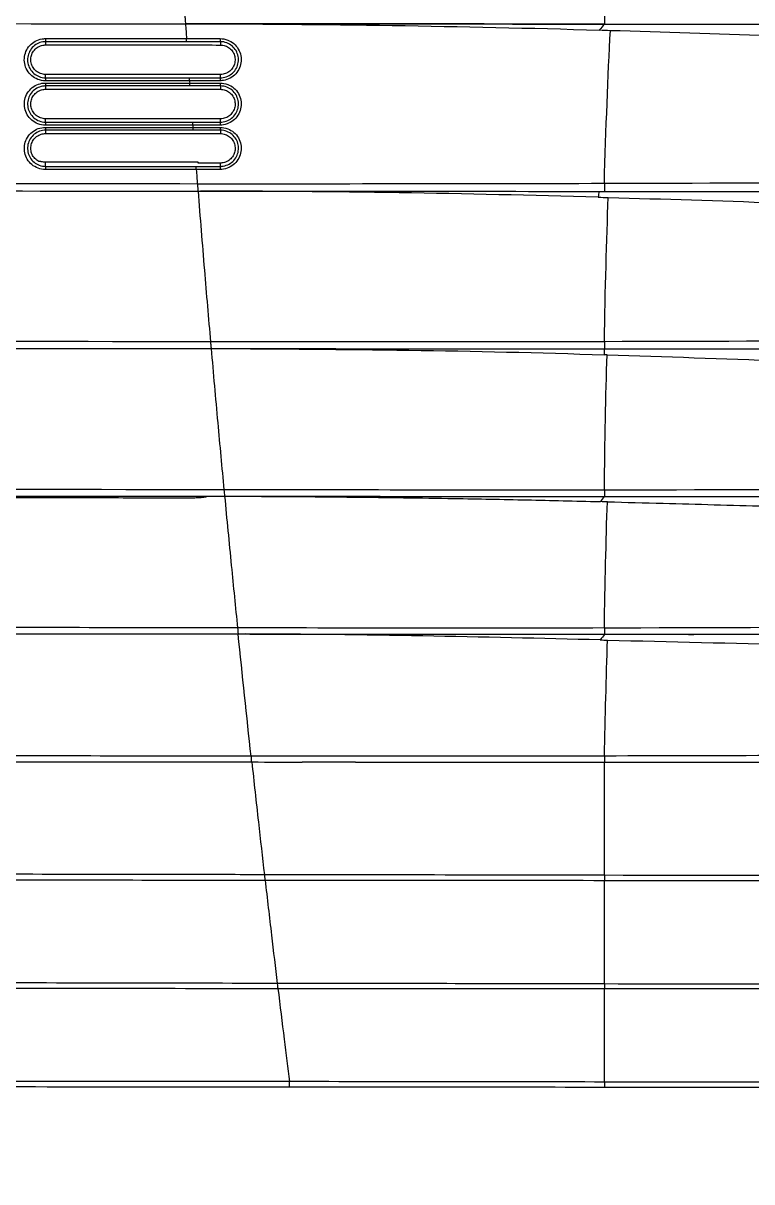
# Model space of a CAD drawing. Header units: millimetres. Extents: x 11242 to 497835, y 4200 to 105100.
# Drawn here: x 271551.2 to 271625.1, y 45985.8 to 46103.6 of the extents above; entities that cross this region are included whole.
import ezdxf
from ezdxf.xclip import XClip

# ---------------------------------------------------------------- set-up
doc = ezdxf.new("R2010")
doc.units = ezdxf.units.MM
doc.header["$LTSCALE"] = 200
doc.header["$XCLIPFRAME"] = 0
for name, color, linetype in [('# LG-AIRCON', 240, 'Continuous'), ('# 냉난방설비', 4, 'Continuous'), ('CEIL-암면흡음텍스', 251, 'Continuous')]:
    doc.layers.add(name, color=color, linetype=linetype)

# ---------------------------------------------------------------- blocks, each defined once
blk = doc.blocks.new('A$C7F214049')
at = {"layer": '# LG-AIRCON', "color": 0}
for p, q in [((70.93, 106.21), (70.93, 105.88)), ((88.68, 106.21), (88.68, 105.87)), ((70.93, 102.54), (70.93, 102.88)), ((88.68, 102.54), (88.68, 102.88)), ((70.93, 101.71), (70.93, 101.38)), ((88.68, 101.71), (88.68, 101.37)), ((70.93, 98.04), (70.93, 98.38)), ((88.68, 98.04), (88.68, 98.38)), ((70.93, 97.22), (70.93, 96.88)), ((88.68, 97.22), (88.68, 96.88)), ((70.93, 93.54), (70.93, 93.97)), ((88.68, 93.54), (88.68, 93.88)), ((136.2, 45.99), (136.75, 45.99))]:
    blk.add_line(p, q, dxfattribs=at)
for centre, ratio, start_param, end_param in [((70.94, 106.51), 0.102099, 4.670514, 6.160367), ((88.69, 106.51), 0.080327, 4.66759, 6.160614), ((70.94, 102.24), 0.102093, 3.264411, 4.709095), ((88.69, 102.24), 0.084106, 3.264202, 4.707889), ((70.94, 102.01), 0.102084, 4.711159, 6.160367), ((88.69, 102.01), 0.084287, 4.710243, 6.160574), ((70.94, 97.74), 0.10176, 3.264406, 4.749609), ((88.69, 97.74), 0.086898, 3.264232, 4.750392), ((70.94, 97.52), 0.101733, 4.751664, 6.160372), ((88.69, 97.51), 0.086961, 4.752655, 6.160545), ((70.94, 93.25), 0.101086, 3.264398, 4.790119), ((88.69, 93.25), 0.088378, 3.264248, 4.792758)]:
    blk.add_ellipse(centre, major_axis=(0, -0.3), ratio=ratio, start_param=start_param, end_param=end_param, dxfattribs=at)
for points, knots in [([(85.08, 108.79), (85.09, 108.66), (85.11, 108.39), (85.13, 108.09), (85.14, 108.05), (85.14, 108.03)], [0, 0, 0, 0, 0.326029, 0.659072, 1, 1, 1, 1]), ([(127.67, 108.82), (127.67, 108.71), (127.67, 108.45), (127.67, 108.09), (127.67, 108.03), (127.67, 108)], [0, 0, 0, 0, 0.274391, 0.607953, 1, 1, 1, 1]), ([(127.67, 108), (123.03, 108), (113.65, 108.01), (99.47, 108.02), (89.94, 108.03), (85.14, 108.03)], [0, 0, 0, 0, 0.327295, 0.660616, 1, 1, 1, 1]), ([(127.67, 108), (146.46, 108), (165.27, 108), (202.9, 108), (221.72, 108), (240.54, 108)], [0, 0, 0, 0, 0.5, 0.5, 1, 1, 1, 1]), ([(70.91, 102.24), (70.65, 102.24), (70.38, 102.29), (69.92, 102.47), (69.7, 102.6), (69.34, 102.91), (69.18, 103.1), (68.94, 103.52), (68.86, 103.75), (68.76, 104.22), (68.76, 104.47), (68.83, 104.94), (68.91, 105.17), (69.13, 105.59), (69.28, 105.79), (69.63, 106.11), (69.83, 106.24), (70.27, 106.44), (70.51, 106.5), (70.8, 106.52), (70.85, 106.52), (70.91, 106.52)], [0, 0, 0, 0, 0.117249, 0.117249, 0.225497, 0.225497, 0.333831, 0.333831, 0.440548, 0.440548, 0.549524, 0.549524, 0.65412, 0.65412, 0.762978, 0.762978, 0.868459, 0.868459, 0.975785, 0.975785, 1, 1, 1, 1]), ([(70.93, 106.21), (70.93, 106.21), (70.93, 106.21), (70.89, 106.21), (70.84, 106.21), (70.59, 106.19), (70.39, 106.14), (70.01, 105.97), (69.84, 105.86), (69.54, 105.58), (69.41, 105.41), (69.22, 105.05), (69.15, 104.85), (69.09, 104.45), (69.09, 104.24), (69.17, 103.83), (69.25, 103.63), (69.45, 103.28), (69.59, 103.11), (69.9, 102.84), (70.08, 102.74), (70.48, 102.58), (70.71, 102.54), (70.93, 102.54), (70.93, 102.54), (70.93, 102.54)], [0, 0, 0, 0, 0.000007, 0.000007, 0.024141, 0.024141, 0.131822, 0.131822, 0.237364, 0.237364, 0.345854, 0.345854, 0.450527, 0.450527, 0.558891, 0.558891, 0.665693, 0.665693, 0.773899, 0.773899, 0.882372, 0.882372, 0.999993, 0.999993, 1, 1, 1, 1]), ([(70.91, 106.52), (72.39, 106.52), (73.87, 106.52), (76.82, 106.52), (78.3, 106.52), (81.6, 106.52), (83.42, 106.52), (85.25, 106.52), (85.25, 106.52), (85.25, 106.52)], [0, 0, 0, 0, 0.30958, 0.30958, 0.619159, 0.619159, 0.999997, 0.999997, 1, 1, 1, 1]), ([(85.27, 106.21), (83.79, 106.21), (82.31, 106.21), (79.35, 106.21), (77.87, 106.21), (74.57, 106.21), (72.75, 106.21), (70.93, 106.21), (70.93, 106.21), (70.93, 106.21)], [0, 0, 0, 0, 0.309562, 0.309562, 0.619125, 0.619125, 0.999997, 0.999997, 1, 1, 1, 1]), ([(85.25, 106.52), (85.25, 106.52), (85.25, 106.52), (86.38, 106.52), (87.52, 106.52), (88.66, 106.52)], [0, 0, 0, 0, 0.000012, 0.000012, 1, 1, 1, 1]), ([(88.66, 106.52), (88.92, 106.52), (89.18, 106.47), (89.65, 106.29), (89.86, 106.17), (90.23, 105.85), (90.38, 105.66), (90.62, 105.25), (90.71, 105.02), (90.8, 104.55), (90.81, 104.3), (90.73, 103.83), (90.66, 103.6), (90.44, 103.18), (90.29, 102.98), (89.94, 102.65), (89.73, 102.52), (89.3, 102.33), (89.06, 102.27), (88.77, 102.25), (88.72, 102.24), (88.66, 102.24)], [0, 0, 0, 0, 0.116631, 0.116631, 0.22458, 0.22458, 0.332996, 0.332996, 0.44003, 0.44003, 0.549211, 0.549211, 0.653948, 0.653948, 0.762797, 0.762797, 0.868427, 0.868427, 0.975954, 0.975954, 1, 1, 1, 1]), ([(88.68, 102.54), (88.68, 102.54), (88.68, 102.54), (88.73, 102.54), (88.78, 102.54), (89.03, 102.56), (89.23, 102.61), (89.61, 102.78), (89.78, 102.89), (90.08, 103.17), (90.21, 103.34), (90.4, 103.7), (90.47, 103.9), (90.53, 104.3), (90.53, 104.52), (90.45, 104.92), (90.37, 105.12), (90.17, 105.48), (90.03, 105.64), (89.71, 105.91), (89.53, 106.01), (89.13, 106.17), (88.91, 106.21), (88.68, 106.21), (88.68, 106.21), (88.68, 106.21)], [0, 0, 0, 0, 0.000007, 0.000007, 0.023931, 0.023931, 0.131696, 0.131696, 0.237406, 0.237406, 0.34601, 0.34601, 0.450969, 0.450969, 0.559737, 0.559737, 0.666996, 0.666996, 0.775336, 0.775336, 0.883376, 0.883376, 0.999993, 0.999993, 1, 1, 1, 1]), ([(70.93, 102.88), (70.76, 102.88), (70.59, 102.91), (70.27, 103.02), (70.12, 103.1), (69.86, 103.31), (69.74, 103.45), (69.57, 103.73), (69.5, 103.89), (69.43, 104.22), (69.42, 104.4), (69.46, 104.73), (69.51, 104.89), (69.66, 105.19), (69.76, 105.33), (70, 105.57), (70.14, 105.66), (70.44, 105.8), (70.61, 105.85), (70.83, 105.87), (70.88, 105.88), (70.93, 105.88)], [0, 0, 0, 0, 0.108403, 0.108403, 0.216786, 0.216786, 0.325285, 0.325285, 0.43176, 0.43176, 0.541016, 0.541016, 0.645408, 0.645408, 0.754225, 0.754225, 0.86025, 0.86025, 0.967036, 0.967036, 1, 1, 1, 1]), ([(70.93, 105.88), (72.41, 105.88), (73.89, 105.88), (76.85, 105.88), (78.32, 105.88), (81.64, 105.88), (83.47, 105.88), (85.31, 105.88)], [0, 0, 0, 0, 0.30867, 0.30867, 0.61734, 0.61734, 1, 1, 1, 1]), ([(88.68, 105.87), (88.85, 105.87), (89.02, 105.84), (89.34, 105.73), (89.49, 105.65), (89.75, 105.44), (89.87, 105.31), (90.04, 105.02), (90.1, 104.86), (90.18, 104.53), (90.19, 104.36), (90.14, 104.02), (90.09, 103.86), (89.95, 103.56), (89.85, 103.42), (89.61, 103.19), (89.46, 103.09), (89.16, 102.95), (89, 102.9), (88.78, 102.88), (88.73, 102.88), (88.68, 102.88)], [0, 0, 0, 0, 0.108208, 0.108208, 0.216383, 0.216383, 0.324895, 0.324895, 0.431626, 0.431626, 0.541146, 0.541146, 0.645707, 0.645707, 0.754651, 0.754651, 0.860767, 0.860767, 0.967729, 0.967729, 1, 1, 1, 1]), ([(85.52, 102.88), (84.16, 102.88), (82.8, 102.88), (79.95, 102.88), (78.48, 102.88), (74.97, 102.88), (72.95, 102.88), (70.93, 102.88)], [0, 0, 0, 0, 0.280018, 0.280018, 0.584131, 0.584131, 1, 1, 1, 1]), ([(70.93, 102.54), (70.93, 102.54), (70.93, 102.54), (72.86, 102.54), (74.78, 102.54), (78.18, 102.54), (79.66, 102.54), (82.62, 102.54), (84.1, 102.54), (85.58, 102.54)], [0, 0, 0, 0, 0.000003, 0.000003, 0.39383, 0.39383, 0.696916, 0.696916, 1, 1, 1, 1]), ([(70.91, 97.73), (70.65, 97.73), (70.39, 97.78), (69.93, 97.96), (69.71, 98.08), (69.35, 98.39), (69.19, 98.58), (68.95, 98.99), (68.86, 99.22), (68.77, 99.69), (68.76, 99.94), (68.83, 100.41), (68.9, 100.64), (69.12, 101.06), (69.27, 101.26), (69.62, 101.59), (69.82, 101.73), (70.25, 101.92), (70.49, 101.98), (70.79, 102.01), (70.85, 102.01), (70.91, 102.01)], [0, 0, 0, 0, 0.115563, 0.115563, 0.223496, 0.223496, 0.331417, 0.331417, 0.437352, 0.437352, 0.546101, 0.546101, 0.650635, 0.650635, 0.75965, 0.75965, 0.865926, 0.865926, 0.973663, 0.973663, 1, 1, 1, 1]), ([(70.93, 101.71), (70.93, 101.71), (70.93, 101.71), (70.88, 101.71), (70.83, 101.71), (70.58, 101.69), (70.37, 101.63), (70, 101.47), (69.82, 101.35), (69.53, 101.07), (69.4, 100.9), (69.21, 100.53), (69.15, 100.34), (69.09, 99.93), (69.1, 99.72), (69.18, 99.32), (69.25, 99.12), (69.46, 98.77), (69.59, 98.61), (69.91, 98.34), (70.09, 98.23), (70.49, 98.08), (70.71, 98.04), (70.93, 98.04), (70.93, 98.04), (70.93, 98.04)], [0, 0, 0, 0, 0.000007, 0.000007, 0.026291, 0.026291, 0.134514, 0.134514, 0.240956, 0.240956, 0.349758, 0.349758, 0.45441, 0.45441, 0.562536, 0.562536, 0.668509, 0.668509, 0.776147, 0.776147, 0.884189, 0.884189, 0.999993, 0.999993, 1, 1, 1, 1]), ([(70.93, 98.38), (70.76, 98.38), (70.59, 98.41), (70.27, 98.52), (70.12, 98.6), (69.86, 98.81), (69.74, 98.94), (69.57, 99.23), (69.5, 99.39), (69.43, 99.71), (69.42, 99.89), (69.46, 100.22), (69.51, 100.38), (69.66, 100.68), (69.76, 100.83), (70, 101.06), (70.14, 101.16), (70.44, 101.3), (70.6, 101.35), (70.82, 101.37), (70.88, 101.38), (70.93, 101.38)], [0, 0, 0, 0, 0.108108, 0.108108, 0.216195, 0.216195, 0.324311, 0.324311, 0.429938, 0.429938, 0.53891, 0.53891, 0.643204, 0.643204, 0.752197, 0.752197, 0.858986, 0.858986, 0.966286, 0.966286, 1, 1, 1, 1]), ([(85.55, 102.24), (85.55, 102.24), (85.55, 102.24), (84.07, 102.24), (82.59, 102.24), (79.63, 102.24), (78.15, 102.24), (74.75, 102.24), (72.83, 102.24), (70.91, 102.24)], [0, 0, 0, 0, 0.000003, 0.000003, 0.303084, 0.303084, 0.606169, 0.606169, 1, 1, 1, 1]), ([(70.91, 102.01), (72.39, 102.01), (73.87, 102.01), (76.82, 102.01), (78.3, 102.01), (81.71, 102.01), (83.64, 102.01), (85.57, 102.01), (85.57, 102.01), (85.57, 102.01)], [0, 0, 0, 0, 0.302738, 0.302738, 0.605476, 0.605476, 0.999997, 0.999997, 1, 1, 1, 1]), ([(85.59, 101.71), (84.11, 101.71), (82.63, 101.71), (79.67, 101.71), (78.2, 101.71), (74.79, 101.71), (72.86, 101.71), (70.93, 101.71), (70.93, 101.71), (70.93, 101.71)], [0, 0, 0, 0, 0.302722, 0.302722, 0.605443, 0.605443, 0.999997, 0.999997, 1, 1, 1, 1]), ([(70.93, 101.38), (72.41, 101.38), (73.89, 101.38), (76.85, 101.38), (78.32, 101.38), (81.75, 101.38), (83.69, 101.38), (85.63, 101.38)], [0, 0, 0, 0, 0.301848, 0.301848, 0.603695, 0.603695, 1, 1, 1, 1]), ([(88.66, 102.24), (87.63, 102.24), (86.59, 102.24), (85.55, 102.24), (85.55, 102.24), (85.55, 102.24)], [0, 0, 0, 0, 0.999987, 0.999987, 1, 1, 1, 1]), ([(85.57, 102.01), (85.57, 102.01), (85.57, 102.01), (86.6, 102.01), (87.63, 102.01), (88.66, 102.01)], [0, 0, 0, 0, 0.000014, 0.000014, 1, 1, 1, 1]), ([(88.66, 102.01), (88.92, 102.01), (89.18, 101.96), (89.65, 101.78), (89.86, 101.66), (90.23, 101.34), (90.39, 101.15), (90.62, 100.74), (90.71, 100.51), (90.8, 100.04), (90.81, 99.79), (90.74, 99.32), (90.66, 99.1), (90.44, 98.67), (90.29, 98.47), (89.94, 98.15), (89.74, 98.01), (89.3, 97.82), (89.07, 97.76), (88.77, 97.74), (88.72, 97.73), (88.66, 97.73)], [0, 0, 0, 0, 0.116738, 0.116738, 0.224596, 0.224596, 0.332674, 0.332674, 0.438904, 0.438904, 0.547653, 0.547653, 0.652142, 0.652142, 0.761165, 0.761165, 0.867492, 0.867492, 0.97552, 0.97552, 1, 1, 1, 1]), ([(88.68, 98.04), (88.68, 98.04), (88.68, 98.04), (88.73, 98.04), (88.78, 98.04), (89.03, 98.06), (89.24, 98.12), (89.61, 98.28), (89.79, 98.4), (90.09, 98.67), (90.22, 98.85), (90.41, 99.21), (90.47, 99.4), (90.53, 99.81), (90.53, 100.02), (90.45, 100.43), (90.37, 100.62), (90.17, 100.98), (90.03, 101.14), (89.72, 101.41), (89.53, 101.52), (89.13, 101.67), (88.91, 101.71), (88.68, 101.71), (88.68, 101.71), (88.68, 101.71)], [0, 0, 0, 0, 0.000007, 0.000007, 0.024352, 0.024352, 0.13258, 0.13258, 0.23898, 0.23898, 0.3478, 0.3478, 0.452506, 0.452506, 0.560812, 0.560812, 0.667245, 0.667245, 0.775199, 0.775199, 0.883184, 0.883184, 0.999993, 0.999993, 1, 1, 1, 1]), ([(88.68, 101.37), (88.85, 101.37), (89.02, 101.35), (89.34, 101.23), (89.49, 101.15), (89.75, 100.94), (89.87, 100.81), (90.04, 100.52), (90.1, 100.36), (90.18, 100.04), (90.19, 99.86), (90.15, 99.53), (90.1, 99.37), (89.95, 99.07), (89.85, 98.93), (89.61, 98.69), (89.47, 98.59), (89.17, 98.45), (89, 98.4), (88.78, 98.38), (88.73, 98.38), (88.68, 98.38)], [0, 0, 0, 0, 0.108069, 0.108069, 0.216107, 0.216107, 0.324336, 0.324336, 0.430198, 0.430198, 0.539299, 0.539299, 0.643623, 0.643623, 0.752667, 0.752667, 0.859532, 0.859532, 0.966976, 0.966976, 1, 1, 1, 1]), ([(85.89, 97.73), (85.89, 97.73), (85.89, 97.73), (84.41, 97.73), (82.93, 97.73), (79.97, 97.73), (78.49, 97.73), (74.97, 97.73), (72.94, 97.73), (70.91, 97.73)], [0, 0, 0, 0, 0.000003, 0.000003, 0.296318, 0.296318, 0.592638, 0.592638, 1, 1, 1, 1]), ([(85.85, 98.38), (84.49, 98.38), (83.13, 98.38), (80.3, 98.38), (78.82, 98.38), (75.2, 98.38), (73.07, 98.38), (70.93, 98.38)], [0, 0, 0, 0, 0.27324, 0.27324, 0.570581, 0.570581, 1, 1, 1, 1]), ([(70.93, 98.04), (70.93, 98.04), (70.93, 98.04), (72.97, 98.04), (75, 98.04), (78.51, 98.04), (79.99, 98.04), (82.95, 98.04), (84.43, 98.04), (85.91, 98.04)], [0, 0, 0, 0, 0.000003, 0.000003, 0.407362, 0.407362, 0.703682, 0.703682, 1, 1, 1, 1]), ([(88.66, 97.73), (87.74, 97.73), (86.81, 97.73), (85.89, 97.73), (85.89, 97.73), (85.89, 97.73)], [0, 0, 0, 0, 0.999985, 0.999985, 1, 1, 1, 1]), ([(70.91, 93.22), (70.66, 93.22), (70.4, 93.27), (69.94, 93.44), (69.72, 93.57), (69.36, 93.87), (69.2, 94.06), (68.95, 94.47), (68.87, 94.69), (68.77, 95.16), (68.76, 95.41), (68.82, 95.88), (68.9, 96.11), (69.11, 96.54), (69.25, 96.74), (69.6, 97.07), (69.8, 97.21), (70.24, 97.41), (70.48, 97.47), (70.78, 97.5), (70.84, 97.5), (70.91, 97.5)], [0, 0, 0, 0, 0.113822, 0.113822, 0.221178, 0.221178, 0.328585, 0.328585, 0.433779, 0.433779, 0.542451, 0.542451, 0.647217, 0.647217, 0.756568, 0.756568, 0.863713, 0.863713, 0.971791, 0.971791, 1, 1, 1, 1]), ([(70.93, 97.22), (70.93, 97.22), (70.93, 97.22), (70.88, 97.22), (70.83, 97.21), (70.57, 97.19), (70.36, 97.13), (69.99, 96.96), (69.81, 96.85), (69.51, 96.56), (69.39, 96.39), (69.21, 96.02), (69.14, 95.82), (69.09, 95.42), (69.1, 95.21), (69.18, 94.81), (69.26, 94.61), (69.47, 94.26), (69.6, 94.1), (69.92, 93.84), (70.1, 93.73), (70.5, 93.58), (70.72, 93.54), (70.93, 93.54), (70.93, 93.54), (70.93, 93.54)], [0, 0, 0, 0, 0.000007, 0.000007, 0.028185, 0.028185, 0.136853, 0.136853, 0.244261, 0.244261, 0.353559, 0.353559, 0.4585, 0.4585, 0.566578, 0.566578, 0.671776, 0.671776, 0.778751, 0.778751, 0.88609, 0.88609, 0.999993, 0.999993, 1, 1, 1, 1]), ([(70.25, 94.04), (70.17, 94.08), (70.1, 94.13), (69.89, 94.28), (69.78, 94.4), (69.59, 94.68), (69.52, 94.83), (69.44, 95.16), (69.42, 95.33), (69.45, 95.66), (69.49, 95.83), (69.63, 96.13), (69.72, 96.28), (69.95, 96.53), (70.09, 96.63), (70.39, 96.78), (70.55, 96.84), (70.79, 96.87), (70.86, 96.88), (70.93, 96.88)], [0, 0, 0, 0, 0.06539, 0.06539, 0.191015, 0.191015, 0.314227, 0.314227, 0.442097, 0.442097, 0.565484, 0.565484, 0.693315, 0.693315, 0.821045, 0.821045, 0.9468, 0.9468, 1, 1, 1, 1]), ([(70.91, 97.5), (72.39, 97.5), (73.87, 97.5), (76.82, 97.5), (78.3, 97.5), (81.82, 97.5), (83.86, 97.5), (85.9, 97.5), (85.9, 97.5), (85.9, 97.5)], [0, 0, 0, 0, 0.295976, 0.295976, 0.591952, 0.591952, 0.999997, 0.999997, 1, 1, 1, 1]), ([(85.93, 97.22), (84.45, 97.22), (82.97, 97.22), (80.01, 97.22), (78.53, 97.22), (75.01, 97.22), (72.97, 97.22), (70.93, 97.22), (70.93, 97.22), (70.93, 97.22)], [0, 0, 0, 0, 0.29596, 0.29596, 0.59192, 0.59192, 0.999997, 0.999997, 1, 1, 1, 1]), ([(70.93, 96.88), (72.41, 96.88), (73.89, 96.88), (76.85, 96.88), (78.32, 96.88), (81.86, 96.88), (83.91, 96.88), (85.97, 96.88)], [0, 0, 0, 0, 0.295104, 0.295104, 0.590207, 0.590207, 1, 1, 1, 1]), ([(85.9, 97.5), (85.9, 97.5), (85.9, 97.5), (86.82, 97.5), (87.74, 97.5), (88.66, 97.5)], [0, 0, 0, 0, 0.000015, 0.000015, 1, 1, 1, 1]), ([(88.66, 97.5), (88.92, 97.5), (89.18, 97.45), (89.65, 97.27), (89.86, 97.15), (90.23, 96.84), (90.39, 96.65), (90.62, 96.23), (90.71, 96.01), (90.8, 95.54), (90.81, 95.29), (90.74, 94.82), (90.66, 94.59), (90.45, 94.17), (90.3, 93.97), (89.95, 93.64), (89.75, 93.51), (89.31, 93.31), (89.07, 93.25), (88.77, 93.22), (88.72, 93.22), (88.66, 93.22)], [0, 0, 0, 0, 0.116758, 0.116758, 0.224234, 0.224234, 0.331791, 0.331791, 0.43722, 0.43722, 0.545709, 0.545709, 0.650303, 0.650303, 0.759779, 0.759779, 0.866935, 0.866935, 0.975405, 0.975405, 1, 1, 1, 1]), ([(88.68, 93.54), (88.68, 93.54), (88.68, 93.54), (88.73, 93.54), (88.78, 93.55), (89.03, 93.57), (89.24, 93.62), (89.62, 93.79), (89.79, 93.9), (90.09, 94.18), (90.22, 94.35), (90.41, 94.72), (90.47, 94.91), (90.53, 95.32), (90.53, 95.53), (90.45, 95.93), (90.38, 96.13), (90.17, 96.48), (90.03, 96.65), (89.72, 96.91), (89.54, 97.02), (89.13, 97.17), (88.91, 97.22), (88.68, 97.22), (88.68, 97.22), (88.68, 97.22)], [0, 0, 0, 0, 0.000007, 0.000007, 0.024444, 0.024444, 0.133045, 0.133045, 0.240262, 0.240262, 0.34959, 0.34959, 0.454422, 0.454422, 0.562484, 0.562484, 0.668117, 0.668117, 0.775502, 0.775502, 0.883117, 0.883117, 0.999993, 0.999993, 1, 1, 1, 1]), ([(88.68, 96.88), (88.85, 96.88), (89.02, 96.85), (89.34, 96.73), (89.49, 96.65), (89.75, 96.44), (89.87, 96.31), (90.04, 96.03), (90.1, 95.87), (90.18, 95.54), (90.19, 95.37), (90.15, 95.04), (90.1, 94.88), (89.96, 94.58), (89.86, 94.43), (89.62, 94.19), (89.48, 94.1), (89.17, 93.95), (89.01, 93.9), (88.79, 93.88), (88.73, 93.88), (88.68, 93.88)], [0, 0, 0, 0, 0.107652, 0.107652, 0.215269, 0.215269, 0.323028, 0.323028, 0.428023, 0.428023, 0.536865, 0.536865, 0.641327, 0.641327, 0.750746, 0.750746, 0.858525, 0.858525, 0.966393, 0.966393, 1, 1, 1, 1]), ([(70.93, 93.97), (70.86, 93.97), (70.8, 93.97), (70.66, 93.99), (70.6, 94), (70.51, 94.02), (70.47, 94.02), (70.42, 94.03), (70.4, 94.04), (70.38, 94.04), (70.38, 94.04), (70.38, 94.04)], [0, 0, 0, 0, 0.30064, 0.30064, 0.604231, 0.604231, 0.799628, 0.799628, 0.967032, 0.967032, 1, 1, 1, 1]), ([(86.23, 93.22), (86.23, 93.22), (86.23, 93.22), (84.75, 93.22), (83.27, 93.22), (80.31, 93.22), (78.83, 93.22), (75.2, 93.22), (73.06, 93.22), (70.91, 93.22)], [0, 0, 0, 0, 0.000003, 0.000003, 0.289638, 0.289638, 0.579278, 0.579278, 1, 1, 1, 1]), ([(86.43, 93.97), (86.04, 93.97), (85.66, 93.97), (83.15, 93.97), (81.02, 93.97), (76.24, 93.97), (73.59, 93.97), (70.93, 93.97)], [0, 0, 0, 0, 0.07432, 0.07432, 0.485398, 0.485398, 1, 1, 1, 1]), ([(70.93, 93.54), (70.93, 93.54), (70.93, 93.54), (73.08, 93.54), (75.23, 93.54), (78.86, 93.54), (80.34, 93.54), (83.3, 93.54), (84.78, 93.54), (86.26, 93.54)], [0, 0, 0, 0, 0.000003, 0.000003, 0.420721, 0.420721, 0.710361, 0.710361, 1, 1, 1, 1]), ([(88.66, 93.22), (87.85, 93.22), (87.04, 93.22), (86.23, 93.22), (86.23, 93.22), (86.23, 93.22)], [0, 0, 0, 0, 0.999983, 0.999983, 1, 1, 1, 1]), ([(241.91, 92.11), (222.86, 92.11), (203.81, 92.06), (165.73, 91.93), (146.69, 91.84), (127.67, 91.79)], [0, 0, 0, 0, 0.5, 0.5, 1, 1, 1, 1]), ([(86.35, 91.75), (86.36, 91.63), (86.38, 91.37), (86.4, 91.09), (86.41, 91.05), (86.41, 91.03)], [0, 0, 0, 0, 0.328936, 0.661963, 1, 1, 1, 1]), ([(86.41, 91.03), (86.62, 88.36), (87.03, 83.23), (87.47, 78.13), (87.68, 75.7)], [0, 0, 0, 0, 0.522018, 1, 1, 1, 1]), ([(86.66, 91.03), (86.66, 91.03), (86.66, 91.03), (86.66, 91.03), (86.66, 91.03), (86.66, 91.03)], [0, 0, 0, 0, 0.720259, 0.720259, 1, 1, 1, 1]), ([(127.67, 91.79), (127.67, 91.68), (127.67, 91.43), (127.67, 91.08), (127.67, 91.03), (127.67, 91)], [0, 0, 0, 0, 0.273507, 0.607065, 1, 1, 1, 1]), ([(127.67, 91), (146.69, 91), (165.73, 91), (203.81, 91), (222.86, 91), (241.91, 91)], [0, 0, 0, 0, 0.5, 0.5, 1, 1, 1, 1]), ([(87.68, 75.72), (87.69, 75.6), (87.71, 75.35), (87.73, 75.08), (87.74, 75.05), (87.74, 75.03)], [0, 0, 0, 0, 0.332335, 0.665361, 1, 1, 1, 1]), ([(243.35, 76.11), (224.06, 76.11), (204.77, 76.03), (166.21, 75.86), (146.93, 75.77), (127.67, 75.73)], [0, 0, 0, 0, 0.5, 0.5, 1, 1, 1, 1]), ([(127.67, 75.73), (127.67, 75.62), (127.67, 75.39), (127.67, 75.08), (127.67, 75.03), (127.67, 75)], [0, 0, 0, 0, 0.272088, 0.605637, 1, 1, 1, 1]), ([(87.74, 75.03), (87.96, 72.51), (88.39, 67.71), (88.83, 62.94), (89.04, 60.68)], [0, 0, 0, 0, 0.523128, 1, 1, 1, 1]), ([(88.02, 75.03), (94.62, 75.02), (101.22, 74.95), (114.44, 74.78), (121.06, 74.61), (127.67, 74.4)], [0, 0, 0, 0, 0.5, 0.5, 1, 1, 1, 1]), ([(127.67, 75), (146.93, 75), (166.21, 75), (204.77, 75), (224.06, 75), (243.35, 75)], [0, 0, 0, 0, 0.5, 0.5, 1, 1, 1, 1]), ([(89.04, 60.68), (89.05, 60.56), (89.08, 60.33), (89.1, 60.08), (89.11, 60.04), (89.11, 60.03)], [0, 0, 0, 0, 0.336262, 0.669302, 1, 1, 1, 1]), ([(244.83, 61.03), (225.29, 61.03), (205.76, 61.01), (166.7, 60.8), (147.18, 60.67), (127.67, 60.64)], [0, 0, 0, 0, 0.5, 0.5, 1, 1, 1, 1]), ([(127.67, 60.64), (127.67, 60.49), (127.67, 60.14), (127.67, 60.05), (127.67, 60)], [0, 0, 0, 0, 0.430738, 1, 1, 1, 1]), ([(85.8, 59.84), (85.14, 59.84), (84.47, 59.84), (81.15, 59.84), (78.49, 59.85), (66.74, 59.85), (57.66, 59.86), (48.58, 59.87)], [0, 0, 0, 0, 0.053541, 0.053541, 0.267707, 0.267707, 1, 1, 1, 1]), ([(87.41, 60.03), (87.39, 60.01), (87.35, 59.99), (87.21, 59.95), (87.11, 59.93), (86.87, 59.89), (86.73, 59.88), (86.42, 59.86), (86.26, 59.85), (85.99, 59.84), (85.9, 59.84), (85.8, 59.84)], [0, 0, 0, 0, 0.22015, 0.22015, 0.441118, 0.441118, 0.661355, 0.661355, 0.878806, 0.878806, 1, 1, 1, 1]), ([(89.11, 60.03), (89.33, 57.67), (89.77, 53.18), (90.21, 48.74), (90.43, 46.65)], [0, 0, 0, 0, 0.523594, 1, 1, 1, 1]), ([(89.35, 60.03), (90.2, 60.03), (91.06, 60.02), (92.76, 60.02), (93.62, 60.01), (95.33, 60), (96.18, 60), (98.74, 59.98), (100.45, 59.96), (103.87, 59.92), (105.58, 59.9), (109, 59.86), (110.71, 59.83), (114.88, 59.76), (117.34, 59.71), (122.26, 59.6), (124.72, 59.54), (127.21, 59.48), (127.24, 59.48), (127.28, 59.48)], [0, 0, 0, 0, 0.067603, 0.067603, 0.135207, 0.135207, 0.20281, 0.20281, 0.338021, 0.338021, 0.473232, 0.473232, 0.608444, 0.608444, 0.802914, 0.802914, 0.997463, 0.997463, 1, 1, 1, 1]), ([(89.35, 60.03), (89.35, 60.03), (89.35, 60.03), (89.35, 60.03), (89.35, 60.03), (89.35, 60.03), (89.35, 60.03), (89.35, 60.03)], [0, 0, 0, 0, 0.108262, 0.108262, 0.347509, 0.347509, 1, 1, 1, 1]), ([(127.67, 60), (147.18, 60), (166.7, 60), (205.76, 60), (225.29, 60), (244.83, 60)], [0, 0, 0, 0, 0.5, 0.5, 1, 1, 1, 1]), ([(127.98, 59.46), (129.87, 59.41), (131.76, 59.36), (137.1, 59.22), (140.56, 59.12), (147.45, 58.93), (150.9, 58.83), (157.79, 58.63), (161.24, 58.53), (164.68, 58.44)], [0, 0, 0, 0, 0.154356, 0.154356, 0.436249, 0.436249, 0.718129, 0.718129, 1, 1, 1, 1]), ([(90.43, 46.65), (87.32, 46.65), (84.22, 46.66), (70.87, 46.68), (60.63, 46.69), (40.17, 46.72), (29.94, 46.74), (16.88, 46.76), (14.03, 46.77), (11.18, 46.77)], [0, 0, 0, 0, 0.117383, 0.117383, 0.504703, 0.504703, 0.892034, 0.892034, 1, 1, 1, 1]), ([(11.26, 46.08), (14.11, 46.08), (16.96, 46.08), (30.02, 46.07), (40.24, 46.06), (60.69, 46.05), (70.93, 46.04), (84.27, 46.03), (87.38, 46.03), (90.49, 46.03)], [0, 0, 0, 0, 0.10794, 0.10794, 0.495186, 0.495186, 0.882432, 0.882432, 1, 1, 1, 1]), ([(90.43, 46.65), (90.44, 46.53), (90.46, 46.31), (90.48, 46.07), (90.49, 46.04), (90.49, 46.03)], [0, 0, 0, 0, 0.340964, 0.674029, 1, 1, 1, 1]), ([(91.2, 46.03), (91.2, 46.03), (91.19, 46.03), (91.2, 46.03), (91.19, 46.03), (91.19, 46.03)], [0, 0, 0, 0, 0.663983, 0.663983, 1, 1, 1, 1]), ([(246.32, 46.98), (226.54, 46.98), (206.76, 46.96), (167.21, 46.79), (147.44, 46.67), (127.67, 46.63)], [0, 0, 0, 0, 0.5, 0.5, 1, 1, 1, 1]), ([(127.67, 46), (147.44, 46), (167.21, 46), (206.76, 46), (226.54, 46), (246.32, 46)], [0, 0, 0, 0, 0.5, 0.5, 1, 1, 1, 1]), ([(91.8, 33.61), (88.53, 33.62), (85.25, 33.62), (72.17, 33.64), (62.37, 33.66), (42.76, 33.69), (32.97, 33.71), (20.13, 33.74), (17.08, 33.74), (14.03, 33.75)], [0, 0, 0, 0, 0.126259, 0.126259, 0.50431, 0.50431, 0.882369, 0.882369, 1, 1, 1, 1]), ([(14.1, 33.08), (17.14, 33.08), (20.19, 33.07), (33.02, 33.07), (42.82, 33.06), (62.41, 33.05), (72.22, 33.04), (85.3, 33.03), (88.59, 33.03), (91.87, 33.03)], [0, 0, 0, 0, 0.117588, 0.117588, 0.495514, 0.495514, 0.873438, 0.873438, 1, 1, 1, 1]), ([(91.87, 33.03), (92.09, 30.99), (92.52, 27.12), (92.95, 23.34), (93.15, 21.57)], [0, 0, 0, 0, 0.52464, 1, 1, 1, 1]), ([(127.67, 21.51), (127.68, 22.33), (127.68, 24.39), (127.68, 28.2), (127.68, 31.26), (127.67, 33)], [0, 0, 0, 0, 0.2213, 0.555091, 1, 1, 1, 1]), ([(93.15, 21.57), (90.53, 21.58), (87.9, 21.58), (75.47, 21.6), (65.67, 21.62), (46.07, 21.66), (36.27, 21.68), (24.03, 21.7), (21.6, 21.71), (19.17, 21.71)], [0, 0, 0, 0, 0.106463, 0.106463, 0.503849, 0.503849, 0.901237, 0.901237, 1, 1, 1, 1]), ([(19.21, 21.07), (21.64, 21.07), (24.08, 21.07), (36.31, 21.06), (46.1, 21.06), (65.7, 21.04), (75.5, 21.04), (87.94, 21.03), (90.58, 21.03), (93.22, 21.02)], [0, 0, 0, 0, 0.098712, 0.098712, 0.495896, 0.495896, 0.893081, 0.893081, 1, 1, 1, 1]), ([(93.22, 21.02), (93.44, 19.14), (93.85, 15.59), (94.26, 12.14), (94.46, 10.53)], [0, 0, 0, 0, 0.525107, 1, 1, 1, 1]), ([(127.67, 10.47), (127.68, 11.86), (127.68, 15.25), (127.68, 18.87), (127.67, 21)], [0, 0, 0, 0, 0.408871, 1, 1, 1, 1]), ([(94.46, 10.53), (93.93, 10.53), (93.39, 10.53), (82.28, 10.55), (71.7, 10.57), (55.45, 10.6), (49.77, 10.61), (38.81, 10.64), (33.54, 10.65), (28.26, 10.66)], [0, 0, 0, 0, 0.024163, 0.024163, 0.503514, 0.503514, 0.760929, 0.760929, 1, 1, 1, 1]), ([(28.29, 10.07), (34.92, 10.06), (41.56, 10.06), (52.52, 10.05), (56.83, 10.05), (72.27, 10.04), (83.4, 10.03), (94.52, 10.02)], [0, 0, 0, 0, 0.300662, 0.300662, 0.496124, 0.496124, 1, 1, 1, 1]), ([(127.67, 10.47), (125.78, 10.47), (123.88, 10.48), (112.81, 10.5), (103.63, 10.52), (94.46, 10.53), (94.46, 10.53), (94.46, 10.53)], [0, 0, 0, 0, 0.171298, 0.171298, 0.999998, 0.999998, 1, 1, 1, 1]), ([(94.52, 10.02), (103.68, 10.02), (112.84, 10.01), (123.89, 10), (125.78, 10), (127.67, 10)], [0, 0, 0, 0, 0.828798, 0.828798, 1, 1, 1, 1]), ([(94.53, 10.02), (94.74, 8.27), (95.14, 5.01), (95.52, 1.93), (95.7, 0.55)], [0, 0, 0, 0, 0.529782, 1, 1, 1, 1]), ([(250.72, 10.33), (250.19, 10.33), (249.66, 10.33), (246.99, 10.33), (244.86, 10.33), (227.81, 10.33), (212.89, 10.34), (189.53, 10.37), (181.09, 10.39), (157.66, 10.42), (142.67, 10.45), (127.67, 10.47)], [0, 0, 0, 0, 0.013003, 0.013003, 0.065014, 0.065014, 0.428693, 0.428693, 0.634444, 0.634444, 1, 1, 1, 1]), ([(127.67, 0.51), (127.68, 1.69), (127.68, 4.69), (127.68, 8), (127.67, 10)], [0, 0, 0, 0, 0.394752, 1, 1, 1, 1]), ([(127.67, 10), (142.67, 10), (157.66, 10), (181.1, 10), (189.54, 10), (215.57, 10), (233.17, 10), (250.76, 10)], [0, 0, 0, 0, 0.365482, 0.365482, 0.571144, 0.571144, 1, 1, 1, 1]), ([(95.7, 0.55), (95.7, 0.55), (95.7, 0.55), (95.03, 0.55), (94.37, 0.55), (91.03, 0.55), (88.37, 0.55), (83.03, 0.55), (80.37, 0.55), (73.52, 0.56), (69.34, 0.56), (65.16, 0.58)], [0, 0, 0, 0, 0.000002, 0.000002, 0.065499, 0.065499, 0.327488, 0.327488, 0.589476, 0.589476, 1, 1, 1, 1]), ([(65.17, 0.04), (71.5, 0.04), (77.83, 0.03), (88, 0.03), (91.85, 0.02), (95.7, 0.02)], [0, 0, 0, 0, 0.621818, 0.621818, 1, 1, 1, 1]), ([(127.67, 0.51), (117.02, 0.53), (106.36, 0.54), (95.7, 0.55), (95.7, 0.55), (95.7, 0.55)], [0, 0, 0, 0, 0.999998, 0.999998, 1, 1, 1, 1]), ([(252.05, 0.36), (244.28, 0.36), (236.5, 0.37), (213.19, 0.39), (197.65, 0.41), (167.71, 0.46), (153.31, 0.48), (135.17, 0.51), (131.42, 0.51), (127.67, 0.51)], [0, 0, 0, 0, 0.18745, 0.18745, 0.562347, 0.562347, 0.909658, 0.909658, 1, 1, 1, 1]), ([(127.67, 0), (131.42, 0), (135.17, 0), (153.31, 0), (167.71, 0), (197.65, 0), (213.19, 0), (236.5, 0), (244.28, 0), (252.05, 0)], [0, 0, 0, 0, 0.090349, 0.090349, 0.437662, 0.437662, 0.812555, 0.812555, 1, 1, 1, 1])]:
    blk.add_open_spline(points, degree=3, knots=knots, dxfattribs=at)
for points, degree in [([(29.47, 108.07), (47.98, 108.06), (66.54, 108.04), (85.14, 108.03)], 3), ([(85.14, 108.03), (85.14, 108.03)], 1), ([(85.14, 108.03), (99.11, 108.02), (113.16, 107.8), (127.17, 107.39)], 3), ([(85.14, 108.03), (99.3, 108.02), (113.48, 108.01), (127.67, 108)], 3), ([(85.14, 108.03), (85.17, 107.53), (85.21, 107.02), (85.25, 106.52)], 3), ([(127.67, 108), (127.51, 107.79), (127.34, 107.59), (127.17, 107.4)], 3), ([(127.17, 107.4), (127.54, 107.39), (127.91, 107.37), (128.28, 107.36)], 3), ([(127.67, 91.79), (127.84, 97.38), (128.03, 102.75), (128.28, 107.36)], 3), ([(128.28, 107.36), (139.05, 107.06), (149.79, 106.65), (160.53, 106.23)], 3), ([(85.27, 106.21), (85.26, 106.23), (85.24, 106.37), (85.25, 106.52)], 3), ([(88.68, 106.21), (87.55, 106.21), (86.41, 106.21), (85.27, 106.21)], 3), ([(85.31, 105.88), (86.43, 105.88), (87.56, 105.88), (88.68, 105.87)], 3), ([(88.68, 102.88), (87.63, 102.88), (86.57, 102.88), (85.52, 102.88)], 3), ([(85.55, 102.24), (85.55, 102.39), (85.56, 102.52), (85.58, 102.54)], 3), ([(85.58, 102.54), (86.61, 102.54), (87.65, 102.54), (88.68, 102.54)], 3), ([(85.55, 102.24), (85.56, 102.16), (85.56, 102.09), (85.57, 102.01)], 3), ([(85.59, 101.71), (85.58, 101.73), (85.57, 101.87), (85.57, 102.01)], 3), ([(88.68, 101.71), (87.65, 101.71), (86.62, 101.71), (85.59, 101.71)], 3), ([(85.63, 101.38), (86.65, 101.38), (87.66, 101.38), (88.68, 101.37)], 3), ([(88.68, 98.38), (87.74, 98.38), (86.8, 98.38), (85.85, 98.38)], 3), ([(85.89, 97.73), (85.89, 97.88), (85.9, 98.02), (85.91, 98.04)], 3), ([(85.89, 97.73), (85.89, 97.66), (85.9, 97.58), (85.9, 97.5)], 3), ([(85.91, 98.04), (86.84, 98.04), (87.76, 98.04), (88.68, 98.04)], 3), ([(85.93, 97.22), (85.92, 97.23), (85.9, 97.36), (85.9, 97.5)], 3), ([(88.68, 97.22), (87.77, 97.22), (86.85, 97.22), (85.93, 97.22)], 3), ([(85.97, 96.88), (86.87, 96.88), (87.78, 96.88), (88.68, 96.88)], 3), ([(70.38, 94.04), (70.33, 94.04), (70.29, 94.04), (70.25, 94.04)], 3), ([(86.23, 93.22), (86.23, 93.37), (86.24, 93.52), (86.26, 93.54)], 3), ([(86.23, 93.22), (86.27, 92.72), (86.31, 92.23), (86.35, 91.73)], 3), ([(86.26, 93.54), (87.07, 93.54), (87.87, 93.54), (88.68, 93.54)], 3), ([(86.42, 93.88), (86.42, 93.91), (86.42, 93.94), (86.43, 93.97)], 3), ([(88.68, 93.88), (87.93, 93.88), (87.17, 93.88), (86.42, 93.88)], 3), ([(86.43, 93.97), (86.43, 93.94), (86.43, 93.92), (86.43, 93.88)], 3), ([(86.35, 91.75), (67.35, 91.77), (48.38, 91.79), (29.47, 91.8)], 3), ([(29.47, 91.07), (48.4, 91.05), (67.39, 91.04), (86.41, 91.03)], 3), ([(127.67, 91.79), (113.89, 91.76), (100.11, 91.74), (86.35, 91.75)], 3), ([(86.41, 91.03), (86.49, 91.03), (86.58, 91.03), (86.66, 91.03)], 3), ([(86.66, 91.03), (100.32, 91.02), (113.99, 91.01), (127.67, 91)], 3), ([(127.05, 90.41), (113.58, 90.79), (100.09, 91.02), (86.67, 91.03)], 3), ([(127.13, 91), (127.1, 90.8), (127.07, 90.61), (127.05, 90.41)], 3), ([(127.05, 90.41), (127.39, 90.4), (127.73, 90.39), (128.07, 90.38)], 3), ([(127.67, 75.73), (127.77, 80.98), (127.89, 86.02), (128.07, 90.38)], 3), ([(128.07, 90.38), (139.35, 90.07), (150.62, 89.65), (161.87, 89.25)], 3), ([(87.68, 75.72), (61.14, 75.75), (34.66, 75.77), (8.3, 75.81)], 3), ([(127.67, 75.73), (114.33, 75.71), (101, 75.71), (87.68, 75.72)], 3), ([(8.41, 75.08), (34.75, 75.06), (61.22, 75.05), (87.74, 75.03)], 3), ([(87.74, 75.03), (87.78, 75.03), (87.82, 75.03), (87.86, 75.03)], 3), ([(87.86, 75.03), (87.91, 75.03), (87.96, 75.03), (88.02, 75.03)], 3), ([(88.02, 75.03), (101.22, 75.02), (114.44, 75.01), (127.67, 75)], 3), ([(88.05, 75.03), (88.05, 75.03), (88.05, 75.03)], 2), ([(127.67, 74.4), (127.67, 74.6), (127.67, 74.8), (127.67, 75)], 3), ([(127.67, 60.64), (127.73, 65.55), (127.81, 70.32), (127.95, 74.4)], 3), ([(127.95, 74.4), (127.86, 74.4), (127.77, 74.4), (127.67, 74.4)], 3), ([(127.95, 74.4), (139.77, 74.03), (151.53, 73.55), (163.27, 73.16)], 3), ([(89.04, 60.68), (62.51, 60.71), (36.02, 60.75), (9.62, 60.79)], 3), ([(9.72, 60.08), (36.11, 60.06), (62.59, 60.04), (89.11, 60.03)], 3), ([(127.67, 60.64), (114.79, 60.64), (101.91, 60.67), (89.04, 60.68)], 3), ([(89.11, 60.03), (89.19, 60.03), (89.27, 60.03), (89.35, 60.03)], 3), ([(89.35, 60.03), (102.12, 60.02), (114.89, 60.01), (127.67, 60)], 3), ([(89.4, 60.03), (89.41, 60.03)], 1), ([(127.28, 59.48), (127.41, 59.65), (127.54, 59.82), (127.67, 60)], 3), ([(127.98, 59.46), (127.74, 59.47), (127.51, 59.47), (127.28, 59.48)], 3), ([(127.67, 46.63), (127.75, 51.09), (127.84, 55.49), (127.98, 59.46)], 3), ([(127.67, 46.64), (115.25, 46.62), (102.84, 46.63), (90.43, 46.65)], 3), ([(90.49, 46.03), (90.72, 46.03), (90.94, 46.03), (91.17, 46.03)], 3), ([(91.8, 33.61), (91.36, 37.67), (90.92, 41.83), (90.49, 46.02)], 3), ([(91.17, 46.03), (93.79, 46.02), (96.41, 46.02), (99.02, 46.02)], 3), ([(127.26, 45.43), (115.24, 45.73), (103.2, 46.01), (91.2, 46.03)], 3), ([(99.02, 46.02), (99.42, 46.02), (99.82, 46.02), (100.22, 46.02)], 3), ([(100.22, 46.02), (109.37, 46.01), (118.52, 46.01), (127.67, 46)], 3), ([(127.67, 46), (127.54, 45.81), (127.4, 45.61), (127.26, 45.43)], 3), ([(127.67, 46.63), (127.67, 46.28), (127.67, 46), (127.67, 46)], 3), ([(127.26, 45.43), (127.5, 45.42), (127.74, 45.42), (127.99, 45.41)], 3), ([(127.67, 33.63), (127.77, 37.57), (127.87, 41.57), (127.99, 45.41)], 3), ([(127.99, 45.41), (140.7, 45.1), (153.4, 44.78), (166.11, 44.58)], 3), ([(127.67, 33.63), (115.72, 33.61), (103.76, 33.59), (91.81, 33.61)], 3), ([(91.87, 33.03), (91.85, 33.03), (91.83, 33.28), (91.83, 33.61)], 3), ([(91.87, 33.03), (93.57, 33.02), (95.28, 33.02), (96.99, 33.02)], 3), ([(102.39, 33.02), (100.59, 33.02), (98.79, 33.02), (96.99, 33.02)], 3), ([(102.39, 33.02), (110.81, 33.01), (119.24, 33.01), (127.67, 33)], 3), ([(166.05, 33.73), (153.26, 33.7), (140.47, 33.66), (127.67, 33.63)], 3), ([(127.67, 33.63), (127.67, 33.28), (127.67, 33), (127.67, 33)], 3), ([(127.67, 33), (167.72, 33), (207.8, 33), (247.87, 33)], 3), ([(127.67, 21.51), (116.17, 21.53), (104.66, 21.56), (93.15, 21.57)], 3), ([(93.15, 21.57), (93.17, 21.26), (93.19, 21.02), (93.22, 21.02)], 3), ([(127.67, 21.51), (127.67, 21.21), (127.67, 21), (127.67, 21)], 3), ([(249.32, 21.35), (208.77, 21.35), (168.21, 21.44), (127.67, 21.51)], 3), ([(93.22, 21.02), (104.7, 21.02), (116.19, 21.01), (127.67, 21)], 3), ([(127.67, 21), (168.23, 21), (208.8, 21), (249.36, 21)], 3), ([(94.46, 10.53), (94.48, 10.23), (94.5, 10.02), (94.52, 10.02)], 3), ([(127.67, 10.47), (127.67, 10.19), (127.68, 10), (127.68, 10)], 3), ([(95.7, 0.02), (95.7, 0.02), (95.7, 0.23), (95.7, 0.55)], 3), ([(95.7, 0.02), (106.36, 0.01), (117.02, 0.01), (127.67, 0)], 3), ([(127.67, 0.51), (127.67, 0.2), (127.67, 0), (127.67, 0)], 3)]:
    blk.add_open_spline(points, degree=degree, dxfattribs=at)
blk = doc.blocks.new('냉난방설비')
at = {"layer": '# 냉난방설비', "color": 8}
blk.add_blockref('A$C7F214049', (271482.5, -72804.52), dxfattribs=at)
blk = doc.blocks.new('C-6x6_1f')
blk.add_line((-38946.98, -324623.45), (-38946.98, -303023.45))

msp = doc.modelspace()

# ---------------------------------------------------------------- block references
msp.add_blockref('냉난방설비', (0, 118800))
at = {"layer": 'CEIL-암면흡음텍스'}
ref = msp.add_blockref('C-6x6_1f', (310546.98, 357023.45), dxfattribs=at)
XClip(ref).set_block_clipping_path([(-29596.980351819, -300845.949930455), (-30121.9803949631, -300845.949930455), (-30121.9803949631, -301398.449930455), (-29596.980351819, -301398.449930455), (-29596.980351819, -307598.449930455), (-40146.9803949629, -307598.449930455), (-40146.980394963, -292223.4499304555), (-29561.9803518183, -292223.449960526), (-29561.9803021366, -292413.4499605259), (-29446.9803518191, -292413.4499304554), (-29446.9803518191, -294093.449930455), (-29596.9803518191, -294093.449930455)])

doc.saveas('drawing.dxf')
